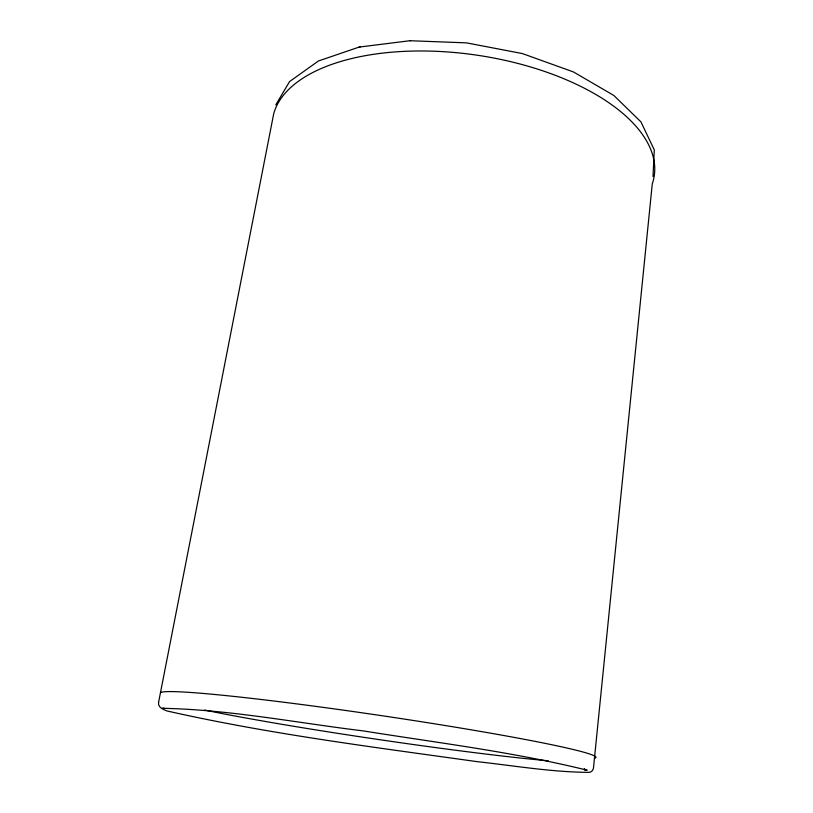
<?xml version="1.0" encoding="UTF-8"?>
<svg xmlns="http://www.w3.org/2000/svg" width="813" height="813" viewBox="0 0 813 813"><rect width="100%" height="100%" fill="white"/><g stroke="black" fill="none" stroke-linecap="round" stroke-linejoin="round"><path stroke-width="1.22" d="M653.012 176.492L654.292 149.897L640.929 121.869L613.876 95.497L573.49 71.961L522.403 53.577L466.479 42.865L409.965 40.721M275.77 104.867L289.58 81.564L318.452 60.975L359.153 47.073L410.545 40.65M359.153 47.073L360.129 46.961M164.185 708.194L162.295 708.306C229.571 709.546 296.186 722.787 362.893 730.846C437.801 742.848 513.45 751.964 587.169 770.196L585.38 769.545M584.395 768.905L585.258 770.368L584.435 768.559M548.277 760.785A210.953 8.719 8.4 0 1 204.652 710.034M160.466 692.676A220.221 9.98 8.4 0 1 396.002 717.818A220.221 9.98 8.4 0 1 594.455 758.285M158.565 702.381C157.671 707.31 163.189 709.383 166.838 710.918C268.961 734.017 373.096 747.045 476.692 761.598C513.836 765.653 550.929 772.065 588.368 772.35C591.01 772.665 593.216 770.419 593.49 767.879L652.27 183.86A192.935 93.332 8.4 0 0 491.418 57.581A192.935 93.332 8.4 0 0 273.717 113.698L158.565 702.381"/></g></svg>
